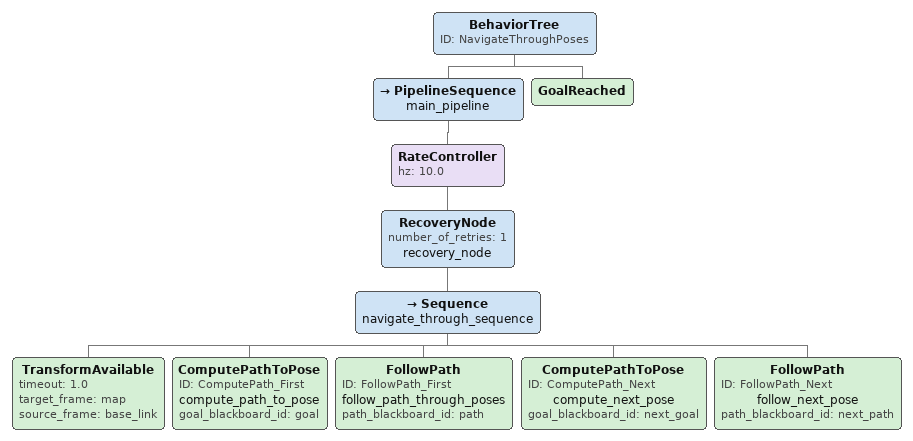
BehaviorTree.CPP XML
<root main_tree_to_execute="NavigateThroughPoses">

  <BehaviorTree ID="NavigateThroughPoses">
    <PipelineSequence name="main_pipeline">
      <RateController hz="10.0">
        <RecoveryNode number_of_retries="1" name="recovery_node">
          <Sequence name="navigate_through_sequence">
            <TransformAvailable timeout="1.0" target_frame="map" source_frame="base_link"/>
            <ComputePathToPose ID="ComputePath_First" name="compute_path_to_pose" goal_blackboard_id="goal"/>
            <FollowPath ID="FollowPath_First" name="follow_path_through_poses" path_blackboard_id="path"/>
            <ComputePathToPose ID="ComputePath_Next" name="compute_next_pose" goal_blackboard_id="next_goal"/>
            <FollowPath ID="FollowPath_Next" name="follow_next_pose" path_blackboard_id="next_path"/>
          </Sequence>
        </RecoveryNode>
      </RateController>
    </PipelineSequence>
    <GoalReached/>
  </BehaviorTree>

</root>
